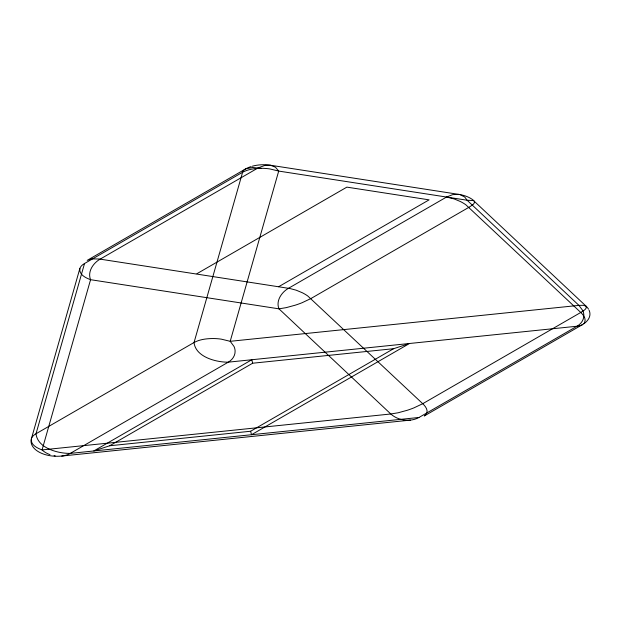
<?xml version="1.0" encoding="UTF-8"?>
<svg xmlns="http://www.w3.org/2000/svg" width="621" height="621" viewBox="0 0 621 621"><rect width="100%" height="100%" fill="white"/><g stroke="black" fill="none" stroke-linecap="round" stroke-linejoin="round"><path stroke-width="0.93" d="M473.419 200.288A26.066 15.051 0 0 0 458.795 194.373L270.399 165.233L265.12 165.318L258.142 167.895L100.121 259.136C93.243 263.025 87.274 271.68 90.573 279.691L42.065 449.922L390.803 413.99L398.077 412.786L407.151 410.31A82.872 47.848 0 0 0 413.943 407.865L422.738 403.697L580.767 312.464C582.677 310.997 587.404 309.188 586.1 306.192L473.528 200.583L467.101 200.226L278.705 171.078L269.879 168.935A34.434 19.88 0 0 0 262.039 168.307C255.394 168.314 248.478 169.067 242.555 172.289L84.526 263.521A16.193 9.354 0 0 0 79.837 268.551L31.392 438.791C30.32 444.892 37.361 448.168 42.065 449.922A25.515 14.733 0 0 0 49.354 454.425L49.991 454.619M79.907 268.559C78.828 274.661 85.869 277.944 90.573 279.691L278.969 308.839L286.242 307.636L295.317 305.159A82.872 47.848 0 0 0 302.109 302.714L310.911 298.546L468.933 207.305C470.842 205.838 475.577 204.037 474.265 201.033M426.93 412.88C427.846 409.286 425.152 406.025 422.738 403.697L307.768 295.992A44.898 25.927 0 0 0 302.373 292.77L296.163 290.178L289.968 288.532L196.368 274.024L346.875 187.131L429.111 199.853L278.604 286.747M84.526 263.521L36.018 433.753C37.524 448.137 57.893 453.555 70.243 453.4L418.981 417.467L577.01 326.235C581.015 324.007 584.105 319.714 583.841 314.987A34.279 19.794 0 0 0 582.708 310.461L578.935 305.377L467.101 200.226L464.78 197.082L460.076 194.637M584.571 322.54C586.426 318.814 583.375 314.925 580.767 312.464L465.797 204.751A44.898 25.927 0 0 0 460.394 201.53L454.192 198.937L446.538 197.043L288.517 288.276C281.639 292.165 275.67 300.828 278.969 308.839L390.803 413.99C396.051 418.756 403.448 420.79 410.434 420.114A16.247 9.377 0 0 0 418.95 417.452M252.654 363.223L251.8 359.738L93.771 450.978L109.676 445.769L252.654 363.223L393.613 348.699L409.518 343.491L251.489 434.723L250.636 431.246L393.613 348.699M446.538 197.043L452.717 194.621L458.795 194.373M109.676 445.769L250.636 431.246M31.392 438.791A26.066 15.051 0 0 0 33.845 448.013L35.296 449.464A26.066 15.051 0 0 0 48.228 455.379L50.806 455.837A26.066 15.051 0 0 0 61.696 456.047L410.434 420.114M55.23 455.915L54.066 455.721M261.061 168.345L252.568 167.484L245.776 168.834L87.196 260.362L91.97 258.895L99.174 258.996L195.957 273.962M589.081 310.205A26.066 15.051 0 0 1 583.717 323.828M588.529 309.165A26.066 15.051 0 0 0 586.1 306.192L583.414 305.307L578.935 305.377L230.197 341.309L221.371 339.167A34.434 19.88 0 0 0 213.531 338.538C206.886 338.546 199.97 339.299 194.039 342.513L36.018 433.753A16.581 9.571 0 0 0 31.896 437.518M251.156 166.56A26.066 15.051 0 0 0 245.225 169.122A10.029 5.791 0 0 0 242.601 172.289L194.039 342.513C195.553 356.896 215.922 362.315 228.272 362.167L577.01 326.235A9.975 5.76 0 0 0 582.358 324.736M252.297 166.218A26.066 15.051 0 0 1 270.399 165.233L275.452 167.196L278.705 171.078L230.197 341.309L233.97 346.394A34.279 19.794 0 0 1 235.103 350.919C235.367 355.639 232.277 359.939 228.272 362.167L70.243 453.4A16.247 9.377 0 0 1 61.712 456.086M426.526 413.772A9.377 5.41 0 0 1 424.306 415.954L582.312 324.705A8.95 5.162 0 0 0 583.887 323.471"/></g></svg>
